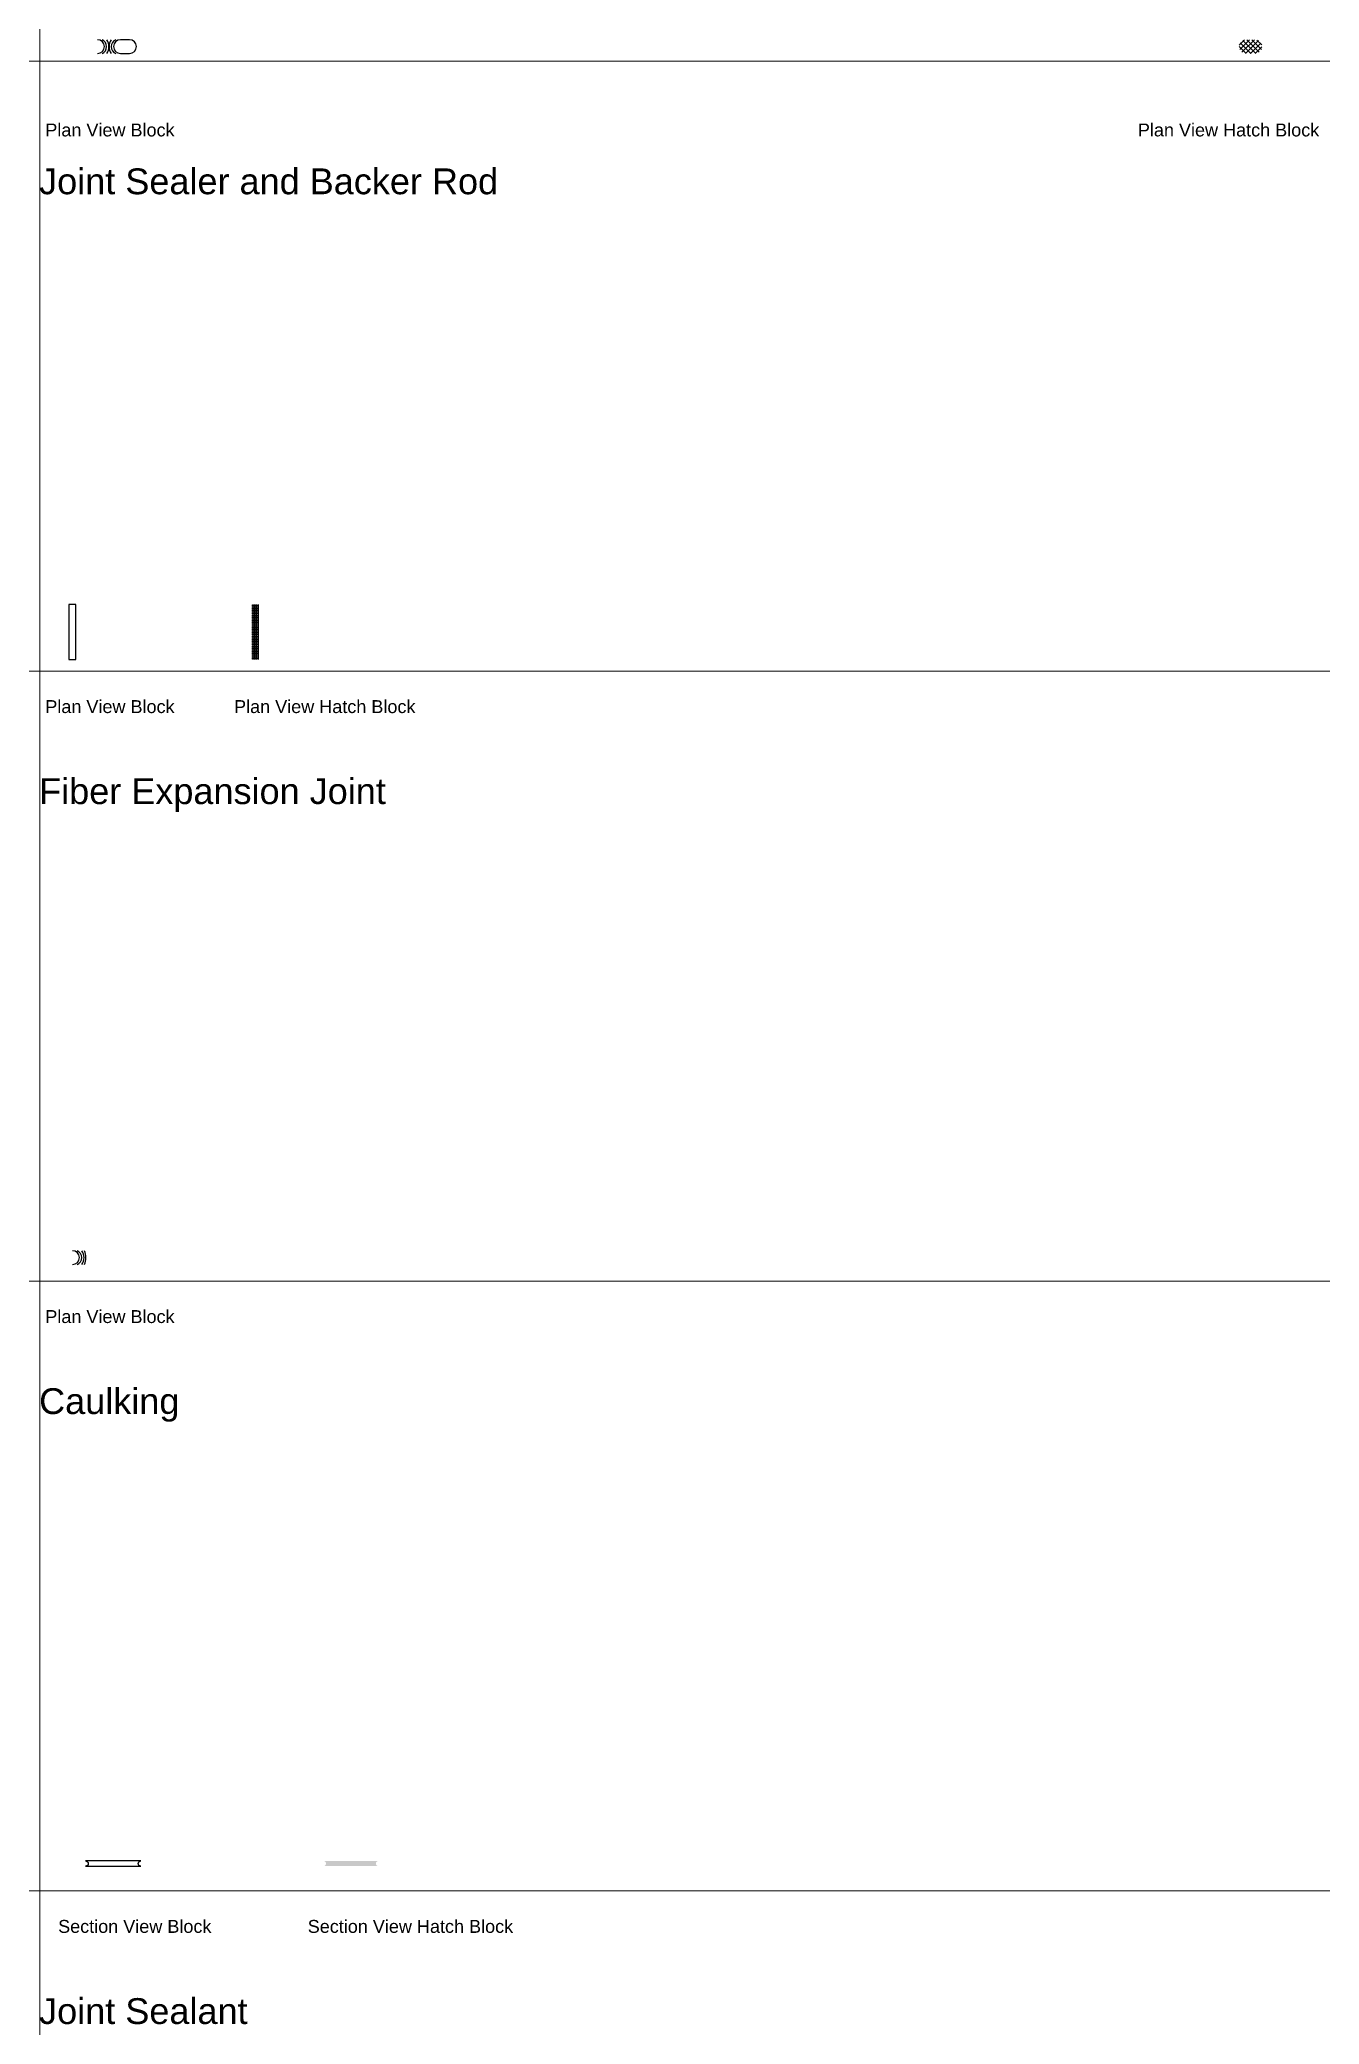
# Model space of a CAD drawing. Header units: inches. Extents: x 404 to 497, y 1338 to 1482.
import ezdxf
from ezdxf.enums import TextEntityAlignment as Align

# ---------------------------------------------------------------- set-up
doc = ezdxf.new("R2010")
doc.units = ezdxf.units.IN
doc.header["$LTSCALE"] = 48
doc.header["$MEASUREMENT"] = 0
for name, color, linetype in [('FINE', 70, 'Continuous'), ('HATCH', 170, 'Continuous'), ('MED', 32, 'Continuous'), ('THIN', 151, 'Continuous')]:
    doc.layers.add(name, color=color, linetype=linetype)
doc.layers.add('G-Anno-Nplt', color=140, linetype='Continuous', lineweight=18, plot=False)
doc.layers.add('G-Anno-Ttlb', color=213, linetype='Continuous', lineweight=50)
doc.styles.add('Arch-Dim', font='arial.ttf', dxfattribs={"width": 0.75})
doc.styles.add('RomanS', font='romans.shx')

# ---------------------------------------------------------------- blocks, each defined once
blk = doc.blocks.new('Anno_Title_T2')
at = {"color": 0, "linetype": 'ByBlock', "lineweight": -2, "style": 'RomanS'}
blk.add_attdef('TITLE', (0, 0.5), '', height=1.25, dxfattribs=at)
blk.add_attdef('SCALE', text='', height=0.75, dxfattribs=at).set_placement((0, -0.5), align=Align.TOP_LEFT)
blk = doc.blocks.new('AecDtl_ExpansionJoint')
at = {"layer": 'THIN'}
blk.add_lwpolyline([(0, 0), (0.5, 0), (0.5, 4), (0, 4)], close=True, dxfattribs=at)
blk = doc.blocks.new('AecDtl_ExpansionJointHatched')
at = {"layer": 'HATCH'}
h = blk.add_hatch(dxfattribs=at)
h.set_pattern_fill('NET', color=256, style=0)
h.paths.add_polyline_path([(0.5, 4), (0, 4), (0, 0), (0.5, 0)])
blk = doc.blocks.new('AecDtl_JointSealant')
at = {"layer": 'THIN'}
blk.add_lwpolyline([(4, 0), (0, 0, -1), (0, -0.375), (4, -0.375, -1)], format="xyb", close=True, dxfattribs=at)
blk = doc.blocks.new('AecDtl_JointSealantHatched')
at = {"layer": 'HATCH'}
blk.add_hatch(color=256, dxfattribs=at).paths.add_polyline_path([(4, -0.375, -1), (4, 0), (0, 0, -1), (0, -0.375)])
blk = doc.blocks.new('AecDtl_CaulkingUK')
at = {"layer": 'FINE'}
for centre, radius, start, end in [((0.12, -0.5), 0.542, 292.6199, 67.3801), ((0, -0.5), 0.833, 323.1301, 36.8699), ((-0.46, -0.5), 1.42, 339.3953, 20.6047)]:
    blk.add_arc(centre, radius, start, end, dxfattribs=at)
at = {"layer": 'MED'}
blk.add_arc((0, -0.5), 0.5, 270, 90, dxfattribs=at)
blk = doc.blocks.new('AecDtl_BackerRodAndSealantHatchedUK')
at = {"layer": 'HATCH'}
h = blk.add_hatch(dxfattribs=at)
h.set_pattern_fill('NET', color=256, scale=2, angle=-45, style=0)
h.set_pattern_definition([(315, (-1481.9344, 489.93877), (0.176776695, 0.176776695), []), (45, (-1481.9344, 489.93877), (-0.176776695, 0.176776695), [])])
h.paths.add_polyline_path([(2.33, -1, 1), (2.33, 0), (1.67, 0, 1), (1.67, -1)])
blk = doc.blocks.new('AecDtl_BackerRodAndSealantUK')
at = {"layer": 'FINE'}
for centre, radius, start, end in [((0.12, -0.5), 0.542, 292.6199, 67.3801), ((0, -0.5), 0.833, 323.1301, 36.8699), ((1.67, -0.5), 0.833, 143.1301, 216.8699), ((1.54, -0.5), 0.542, 112.6199, 247.3801)]:
    blk.add_arc(centre, radius, start, end, dxfattribs=at)
at = {"layer": 'MED'}
blk.add_arc((0, -0.5), 0.5, 270, 90, dxfattribs=at)
at = {"layer": 'THIN'}
blk.add_lwpolyline([(1.67, -1), (2.33, -1, 1), (2.33, 0), (1.67, 0, 1)], format="xyb", close=True, dxfattribs=at)

msp = doc.modelspace()

# ---------------------------------------------------------------- linework, layer by layer
at = {"layer": 'G-Anno-Nplt'}
for p, direction in [((404, 1592.21), (0, -1)), ((1761.6, 1480.38), (1, 0)), ((1761.6, 1436.08), (1, 0)), ((1761.6, 1391.78), (1, 0)), ((1761.6, 1347.49), (1, 0))]:
    msp.add_xline(p, direction, dxfattribs=at)

# ---------------------------------------------------------------- block references
for name, p in [('AecDtl_BackerRodAndSealantUK', (408.19, 1481.93)), ('AecDtl_BackerRodAndSealantHatchedUK', (489.94, 1481.93)), ('AecDtl_ExpansionJoint', (406.11, 1436.92)), ('AecDtl_ExpansionJointHatched', (419.39, 1436.92)), ('AecDtl_CaulkingUK', (406.38, 1393.98)), ('AecDtl_JointSealant', (407.33, 1349.66)), ('AecDtl_JointSealantHatched', (424.6, 1349.66))]:
    msp.add_blockref(name, p)
at = {"layer": 'G-Anno-Ttlb'}
ref = msp.add_blockref('Anno_Title_T2', (404.4, 1474.53), dxfattribs=dict(at, xscale=0.75, yscale=0.75, zscale=0.75))
ref.add_attrib('TITLE', 'Plan View Block', (404.4, 1474.91), dxfattribs={"layer": '0', "color": 0, "linetype": 'ByBlock', "lineweight": -2, "height": 0.9375, "style": 'Arch-Dim'})
ref = msp.add_blockref('Anno_Title_T2', (483.76, 1474.53), dxfattribs=dict(at, xscale=0.75, yscale=0.75, zscale=0.75))
ref.add_attrib('TITLE', 'Plan View Hatch Block', (483.76, 1474.91), dxfattribs={"layer": '0', "color": 0, "linetype": 'ByBlock', "lineweight": -2, "height": 0.9375, "style": 'Arch-Dim'})
ref = msp.add_blockref('Anno_Title_T2', (403.95, 1469.96), dxfattribs=dict(at, xscale=1.5, yscale=1.5, zscale=1.5))
ref.add_attrib('TITLE', 'Joint Sealer and Backer Rod', (403.95, 1470.71), dxfattribs={"layer": '0', "color": 0, "linetype": 'ByBlock', "lineweight": -2, "height": 1.875, "style": 'Arch-Dim'})
ref = msp.add_blockref('Anno_Title_T2', (404.4, 1432.65), dxfattribs=dict(at, xscale=0.75, yscale=0.75, zscale=0.75))
ref.add_attrib('TITLE', 'Plan View Block', (404.4, 1433.03), dxfattribs={"layer": '0', "color": 0, "linetype": 'ByBlock', "lineweight": -2, "height": 0.9375, "style": 'Arch-Dim'})
ref = msp.add_blockref('Anno_Title_T2', (418.11, 1432.65), dxfattribs=dict(at, xscale=0.75, yscale=0.75, zscale=0.75))
ref.add_attrib('TITLE', 'Plan View Hatch Block', (418.11, 1433.03), dxfattribs={"layer": '0', "color": 0, "linetype": 'ByBlock', "lineweight": -2, "height": 0.9375, "style": 'Arch-Dim'})
ref = msp.add_blockref('Anno_Title_T2', (403.95, 1425.67), dxfattribs=dict(at, xscale=1.5, yscale=1.5, zscale=1.5))
ref.add_attrib('TITLE', 'Fiber Expansion Joint', (403.95, 1426.42), dxfattribs={"layer": '0', "color": 0, "linetype": 'ByBlock', "lineweight": -2, "height": 1.875, "style": 'Arch-Dim'})
ref = msp.add_blockref('Anno_Title_T2', (404.4, 1388.36), dxfattribs=dict(at, xscale=0.75, yscale=0.75, zscale=0.75))
ref.add_attrib('TITLE', 'Plan View Block', (404.4, 1388.73), dxfattribs={"layer": '0', "color": 0, "linetype": 'ByBlock', "lineweight": -2, "height": 0.9375, "style": 'Arch-Dim'})
ref = msp.add_blockref('Anno_Title_T2', (403.95, 1381.37), dxfattribs=dict(at, xscale=1.5, yscale=1.5, zscale=1.5))
ref.add_attrib('TITLE', 'Caulking', (403.95, 1382.12), dxfattribs={"layer": '0', "color": 0, "linetype": 'ByBlock', "lineweight": -2, "height": 1.875, "style": 'Arch-Dim'})
ref = msp.add_blockref('Anno_Title_T2', (405.33, 1344.06), dxfattribs=dict(at, xscale=0.75, yscale=0.75, zscale=0.75))
ref.add_attrib('TITLE', 'Section View Block', (405.33, 1344.44), dxfattribs={"layer": '0', "color": 0, "linetype": 'ByBlock', "lineweight": -2, "height": 0.9375, "style": 'Arch-Dim'})
ref = msp.add_blockref('Anno_Title_T2', (423.46, 1344.06), dxfattribs=dict(at, xscale=0.75, yscale=0.75, zscale=0.75))
ref.add_attrib('TITLE', 'Section View Hatch Block', (423.46, 1344.44), dxfattribs={"layer": '0', "color": 0, "linetype": 'ByBlock', "lineweight": -2, "height": 0.9375, "style": 'Arch-Dim'})
ref = msp.add_blockref('Anno_Title_T2', (403.95, 1337.07), dxfattribs=dict(at, xscale=1.5, yscale=1.5, zscale=1.5))
ref.add_attrib('TITLE', 'Joint Sealant', (403.95, 1337.82), dxfattribs={"layer": '0', "color": 0, "linetype": 'ByBlock', "lineweight": -2, "height": 1.875, "style": 'Arch-Dim'})

doc.saveas('drawing.dxf')
